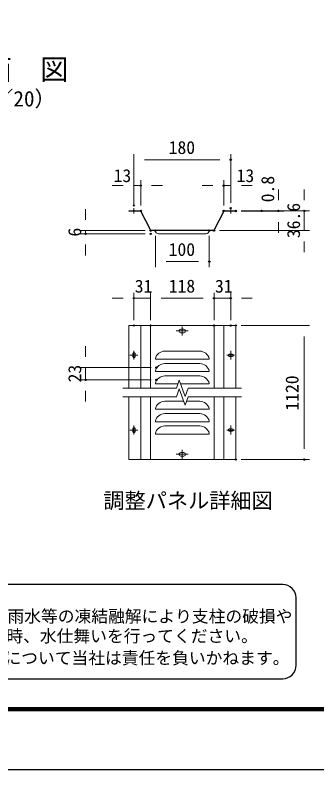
# Model space of a CAD drawing. Units: millimetres, scale not verified, with parts at other scales. Extents: x -4200 to 4200, y -2970 to 2970.
# Drawn here: x -2044 to -923, y -2970 to -166 of the extents above; entities that cross this region are included whole.
import ezdxf
from ezdxf.enums import TextEntityAlignment as Align

# ---------------------------------------------------------------- set-up
doc = ezdxf.new("R2010")
doc.units = ezdxf.units.MM
doc.header["$LTSCALE"] = 10
doc.header["$PDMODE"] = 32
doc.header["$PDSIZE"] = 5
doc.linetypes.add('USER1', pattern=[50.8, 31.75, -6.35, 6.35, -6.35])
for name, color, linetype, lineweight in [('0-0_D-BMK', 2, 'USER1', 13), ('0-5_D-STR-DIM', 7, 'Continuous', 13), ('0-8_D-TTL-TXT', 7, 'Continuous', 25), ('0-A_D-TTL', 7, 'Continuous', 25)]:
    doc.layers.add(name, color=color, linetype=linetype, lineweight=lineweight)
doc.layers.add('0-7_Defpoints', color=8, linetype='Continuous')
doc.styles.add('ＭＳ ゴシック', font='')
doc.styles.get('ＭＳ ゴシック').set_extended_font_data('MS Gothic')

msp = doc.modelspace()

# ---------------------------------------------------------------- linework, layer by layer
at = {"layer": '0-0_D-BMK'}
for p, q in [((-1602.78, -883.57), (-1602.78, -903.57)), ((-1242.78, -883.57), (-1242.78, -903.57)), ((-1400.38, -1339.6), (-1445.18, -1339.6)), ((-1422.78, -1323.1), (-1422.78, -1356.1)), ((-1617.08, -1429.6), (-1588.48, -1429.6)), ((-1602.78, -1413.1), (-1602.78, -1446.1)), ((-1228.48, -1429.6), (-1257.08, -1429.6)), ((-1242.78, -1413.1), (-1242.78, -1446.1)), ((-1617.08, -1707.6), (-1588.48, -1707.6)), ((-1602.78, -1691.1), (-1602.78, -1724.1)), ((-1228.48, -1707.6), (-1257.08, -1707.6)), ((-1242.78, -1691.1), (-1242.78, -1724.1)), ((-1422.78, -1814.1), (-1422.78, -1781.1)), ((-1400.38, -1797.6), (-1445.18, -1797.6))]:
    msp.add_line(p, q, dxfattribs=at)
at = {"layer": '0-5_D-STR-DIM'}
for p, q in [((-1602.78, -853.57), (-1602.78, -683.35)), ((-1242.78, -863.57), (-1242.78, -683.35)), ((-1562.78, -703.35), (-1282.78, -703.35)), ((-1602.78, -873.57), (-1602.78, -779.92)), ((-1576.78, -873.57), (-1576.78, -779.92)), ((-1268.78, -873.57), (-1268.78, -779.92)), ((-1242.78, -863.57), (-1242.78, -779.92)), ((-1642.78, -799.92), (-1682.78, -799.92)), ((-1602.78, -799.92), (-1576.78, -799.92)), ((-1536.78, -799.92), (-1496.78, -799.92)), ((-1308.78, -799.92), (-1348.78, -799.92)), ((-1242.78, -799.92), (-1268.78, -799.92)), ((-1202.78, -799.92), (-1162.78, -799.92)), ((-1065.78, -853.57), (-1065.78, -813.57)), ((-969.78, -853.57), (-969.78, -813.57)), ((-1782.04, -926.77), (-1782.04, -886.77)), ((-1621.78, -893.57), (-1576.78, -893.57)), ((-1621.78, -895.17), (-1621.78, -893.57)), ((-1576.78, -893.57), (-1539.79, -965.17)), ((-1268.78, -893.57), (-1305.77, -965.17)), ((-1267.79, -895.17), (-1304.78, -966.77)), ((-1223.78, -893.57), (-1268.78, -893.57)), ((-1223.78, -895.17), (-1267.79, -895.17)), ((-1223.78, -895.17), (-1223.78, -893.57)), ((-1203.91, -893.57), (-1045.78, -893.57)), ((-1203.91, -895.17), (-1045.78, -895.17)), ((-1107.91, -893.57), (-949.78, -893.57)), ((-1065.78, -895.17), (-1065.78, -893.57)), ((-969.78, -966.77), (-969.78, -893.57)), ((-1065.78, -935.17), (-1065.78, -975.17)), ((-1560.78, -966.77), (-1802.04, -966.77)), ((-1560.78, -978.77), (-1802.04, -978.77)), ((-1782.04, -966.77), (-1782.04, -978.77)), ((-1304.78, -966.77), (-1540.78, -966.77)), ((-1305.77, -965.17), (-1539.79, -965.17)), ((-1510.78, -978.77), (-1334.78, -978.77)), ((-1284.91, -966.77), (-949.78, -966.77)), ((-1522.78, -986.77), (-1522.78, -1102.08)), ((-1322.78, -986.77), (-1322.78, -1102.08)), ((-969.78, -1006.77), (-969.78, -1046.77)), ((-1782.04, -1018.77), (-1782.04, -1058.77)), ((-1482.78, -1082.08), (-1362.78, -1082.08)), ((-1602.78, -1299.6), (-1602.78, -1198.08)), ((-1540.87, -1299.6), (-1540.87, -1198.08)), ((-1540.87, -1299.6), (-1540.87, -1198.08)), ((-1304.78, -1299.6), (-1304.78, -1198.08)), ((-1304.78, -1299.6), (-1304.78, -1198.08)), ((-1242.78, -1299.6), (-1242.78, -1198.08)), ((-1642.78, -1218.08), (-1682.78, -1218.08)), ((-1540.87, -1218.08), (-1602.78, -1218.08)), ((-1500.87, -1218.08), (-1460.87, -1218.08)), ((-1500.87, -1218.08), (-1344.78, -1218.08)), ((-1344.78, -1218.08), (-1384.78, -1218.08)), ((-1304.78, -1218.08), (-1242.78, -1218.08)), ((-1202.78, -1218.08), (-1162.78, -1218.08)), ((-1621.78, -1319.6), (-1621.78, -1552.6)), ((-1223.78, -1319.6), (-1621.78, -1319.6)), ((-1576.78, -1319.6), (-1576.78, -1552.6)), ((-1540.78, -1319.6), (-1540.78, -1552.6)), ((-1416.88, -1333.1), (-1428.68, -1333.1)), ((-1304.78, -1319.6), (-1304.78, -1552.6)), ((-1268.78, -1319.6), (-1268.78, -1552.6)), ((-1223.78, -1319.6), (-1223.78, -1552.6)), ((-1203.78, -1319.6), (-949.78, -1319.6)), ((-1416.88, -1346.1), (-1428.68, -1346.1)), ((-969.78, -1359.6), (-969.78, -1777.6)), ((-1782.04, -1435.6), (-1782.04, -1395.6)), ((-1607.08, -1423.9), (-1607.08, -1435.3)), ((-1598.48, -1423.9), (-1598.48, -1435.3)), ((-1357.88, -1414.6), (-1487.67, -1414.6)), ((-1248.48, -1425.3), (-1237.08, -1425.3)), ((-1522.78, -1442.6), (-1522.78, -1444.6)), ((-1522.78, -1442.62), (-1522.78, -1444.6)), ((-1322.78, -1444.6), (-1522.78, -1444.6)), ((-1322.78, -1442.6), (-1322.78, -1444.6)), ((-1248.48, -1433.9), (-1237.08, -1433.9)), ((-1538.91, -1475.6), (-1802.04, -1475.6)), ((-1782.04, -1475.6), (-1782.04, -1521.6)), ((-1357.88, -1460.6), (-1487.67, -1460.6)), ((-1522.78, -1488.6), (-1522.78, -1490.6)), ((-1522.78, -1488.62), (-1522.78, -1490.6)), ((-1322.78, -1490.6), (-1522.78, -1490.6)), ((-1357.88, -1506.6), (-1487.67, -1506.6)), ((-1322.78, -1488.6), (-1322.78, -1490.6)), ((-1538.91, -1521.6), (-1802.04, -1521.6)), ((-1522.78, -1534.6), (-1522.78, -1536.6)), ((-1522.78, -1534.62), (-1522.78, -1536.6)), ((-1439.02, -1536.6), (-1522.78, -1536.6)), ((-1444.88, -1552.69), (-1433.83, -1522.34)), ((-1411.73, -1583.05), (-1433.83, -1522.34)), ((-1322.78, -1536.6), (-1428.64, -1536.6)), ((-1322.78, -1534.6), (-1322.78, -1536.6)), ((-1782.04, -1561.6), (-1782.04, -1601.6)), ((-1643.34, -1552.6), (-1444.84, -1552.6)), ((-1444.88, -1584.69), (-1433.83, -1554.34)), ((-1411.73, -1615.05), (-1433.83, -1554.34)), ((-1400.68, -1552.69), (-1411.73, -1583.05)), ((-1400.65, -1552.6), (-1202.22, -1552.6)), ((-1643.34, -1584.6), (-1444.84, -1584.6)), ((-1621.78, -1817.6), (-1621.78, -1584.6)), ((-1576.78, -1817.6), (-1576.78, -1584.6)), ((-1540.78, -1817.6), (-1540.78, -1584.6)), ((-1400.68, -1584.69), (-1411.73, -1615.05)), ((-1400.65, -1584.6), (-1202.22, -1584.6)), ((-1304.78, -1817.6), (-1304.78, -1584.6)), ((-1268.78, -1817.6), (-1268.78, -1584.6)), ((-1223.78, -1817.6), (-1223.78, -1584.6)), ((-1416.99, -1600.6), (-1487.67, -1600.6)), ((-1357.88, -1600.6), (-1406.47, -1600.6)), ((-1522.78, -1628.6), (-1522.78, -1630.6)), ((-1522.78, -1628.62), (-1522.78, -1630.6)), ((-1322.78, -1630.6), (-1522.78, -1630.6)), ((-1357.88, -1646.6), (-1487.67, -1646.6)), ((-1322.78, -1628.6), (-1322.78, -1630.6)), ((-1522.78, -1674.6), (-1522.78, -1676.6)), ((-1522.78, -1674.62), (-1522.78, -1676.6)), ((-1322.78, -1676.6), (-1522.78, -1676.6)), ((-1322.78, -1674.6), (-1322.78, -1676.6)), ((-1607.08, -1701.9), (-1607.08, -1713.3)), ((-1598.48, -1701.9), (-1598.48, -1713.3)), ((-1357.88, -1692.6), (-1487.67, -1692.6)), ((-1248.48, -1703.3), (-1237.08, -1703.3)), ((-1522.78, -1720.6), (-1522.78, -1722.6)), ((-1522.78, -1720.62), (-1522.78, -1722.6)), ((-1322.78, -1722.6), (-1522.78, -1722.6)), ((-1322.78, -1720.6), (-1322.78, -1722.6)), ((-1248.48, -1711.9), (-1237.08, -1711.9)), ((-1416.88, -1791.1), (-1428.68, -1791.1)), ((-1223.78, -1817.6), (-1621.78, -1817.6)), ((-1416.88, -1804.1), (-1428.68, -1804.1)), ((-1203.78, -1817.6), (-949.78, -1817.6))]:
    msp.add_line(p, q, dxfattribs=at)
msp.add_lwpolyline([(-1621.78, -895.17), (-1577.77, -895.17), (-1540.78, -966.77)], dxfattribs=at)
for centre, radius, start, end in [((-1510.78, -966.77), 12, 180, 270), ((-1334.78, -966.77), 12, 270, 0), ((-1428.68, -1339.6), 6.5, 90, 270), ((-1416.88, -1339.6), 6.5, 270, 90), ((-1602.78, -1423.9), 4.3, 0, 180), ((-1487.67, -1450.6), 36, 90, 167.16041), ((-1357.88, -1450.6), 36, 12.83959, 90), ((-1248.48, -1429.6), 4.3, 90, 270), ((-1237.08, -1429.6), 4.3, 270, 90), ((-1602.78, -1435.3), 4.3, 180, 0), ((-1487.67, -1496.6), 36, 90, 167.16041), ((-1357.88, -1496.6), 36, 12.83959, 90), ((-1487.67, -1542.6), 36, 90, 167.16041), ((-1357.88, -1542.6), 36, 12.83959, 90), ((-1487.67, -1636.6), 36, 90, 167.16041), ((-1357.88, -1636.6), 36, 12.83959, 90), ((-1487.67, -1682.6), 36, 90, 167.16041), ((-1357.88, -1682.6), 36, 12.83959, 90), ((-1602.78, -1701.9), 4.3, 0, 180), ((-1487.67, -1728.6), 36, 90, 167.16041), ((-1357.88, -1728.6), 36, 12.83959, 90), ((-1248.48, -1707.6), 4.3, 90, 270), ((-1237.08, -1707.6), 4.3, 270, 90), ((-1602.78, -1713.3), 4.3, 180, 0), ((-1428.68, -1797.6), 6.5, 90, 270), ((-1416.88, -1797.6), 6.5, 270, 90)]:
    msp.add_arc(centre, radius, start, end, dxfattribs=at)
at = {"layer": '0-7_Defpoints'}
for p in [(-1242.78, -703.35), (-1576.78, -799.92), (-1268.78, -799.92), (-1602.78, -873.57), (-1602.78, -893.57), (-1576.78, -893.57), (-1268.78, -893.57), (-1242.78, -883.57), (-1223.91, -893.57), (-1223.91, -895.17), (-1127.91, -893.57), (-1065.78, -893.57), (-969.78, -893.57), (-1782.04, -978.77), (-1540.78, -966.77), (-1540.78, -978.77), (-1522.78, -966.77), (-1322.78, -966.77), (-1304.91, -966.77), (-1322.78, -1082.08), (-1602.78, -1218.08), (-1304.78, -1218.08), (-1242.78, -1218.08), (-1602.78, -1319.6), (-1540.87, -1319.6), (-1304.78, -1319.6), (-1242.78, -1319.6), (-1223.78, -1319.6), (-1518.91, -1475.6), (-1782.04, -1521.6), (-1518.91, -1521.6), (-1223.78, -1817.6), (-969.78, -1817.6)]:
    msp.add_point(p, dxfattribs=at)
at = {"layer": '0-8_D-TTL-TXT', "color": 2}
for p, q in [((-1049.82, -2281.23), (-3495.37, -2281.23)), ((-999.82, -2581.23), (-999.82, -2331.23)), ((-3495.37, -2631.23), (-1049.82, -2631.23))]:
    msp.add_line(p, q, dxfattribs=at)
for centre, start, end in [((-1049.82, -2331.23), 0, 90), ((-1049.82, -2581.23), 270, 0)]:
    msp.add_arc(centre, 50, start, end, dxfattribs=at)
at = {"layer": '0-A_D-TTL', "color": 2}
msp.add_lwpolyline([(-4200, 2970), (4200, 2970), (4200, -2970), (-4200, -2970)], close=True, dxfattribs=at)
at = {"layer": '0-A_D-TTL'}
for points in [[(-3930, 2750), (3930, 2750), (3930, -2750), (-3930, -2750)], [(-3927.5, 2747.5), (3927.5, 2747.5), (3927.5, -2747.5), (-3927.5, -2747.5)], [(-3925, 2745), (3925, 2745), (3925, -2745), (-3925, -2745)], [(-3922.5, 2742.5), (3922.5, 2742.5), (3922.5, -2742.5), (-3922.5, -2742.5)], [(-3920, 2740), (3920, 2740), (3920, -2740), (-3920, -2740)]]:
    msp.add_lwpolyline(points, close=True, dxfattribs=at)

# ---------------------------------------------------------------- texts
at = {"layer": '0-5_D-STR-DIM', "style": 'ＭＳ ゴシック'}
for s, p in [('180', (-1473.43, -696.6)), ('13', (-1677.88, -801.13)), ('13', (-1221, -801.13)), ('100', (-1473.43, -1075.33)), ('118', (-1473.1, -1211.33)), ('31', (-1599.38, -1211.7)), ('31', (-1301.28, -1211.66))]:
    msp.add_text(s, height=48.09, dxfattribs=at).set_placement(p, align=Align.BOTTOM_LEFT)
for s, p in [('0.8', (-1066.93, -861.69)), ('36.6', (-970.93, -994.77)), ('6', (-1784.24, -988.99)), ('23', (-1784.02, -1530.7)), ('1120', (-976.53, -1635.5))]:
    msp.add_text(s, height=48.09, rotation=90, dxfattribs=at).set_placement(p, align=Align.BOTTOM_LEFT)
at = {"layer": '0-8_D-TTL-TXT', "style": 'ＭＳ ゴシック'}
for s, height, p in [('正\u3000面\u3000図', 76.98, (-2370.87, -429.88)), ('（S=1／20）', 57.7, (-2325.39, -523.08)), ('調整パネル詳細図', 57.7, (-1716.05, -2015.85)), ('凍結の恐れがある場所への設置は、内部に溜まった雨水等の凍結融解により支柱の破損や', 45.67, (-3505.19, -2435.9)), ('コンクリート基礎の破損の恐れがありますので施工時、水仕舞いを行ってください。', 45.67, (-3509.3, -2509.33)), ('施工による水仕舞い不備で起こる支柱・基礎の破損について当社は責任を負いかねます。 ', 45.67, (-3516.29, -2590.82))]:
    msp.add_text(s, height=height, dxfattribs=at).set_placement(p, align=Align.BOTTOM_LEFT)

doc.saveas('drawing.dxf')
